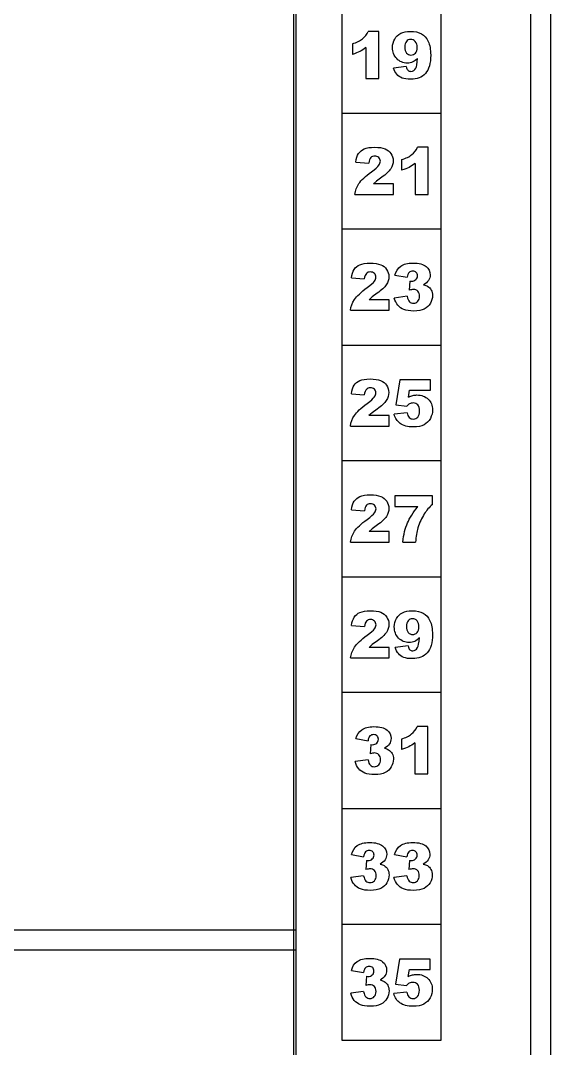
# Model space of a CAD drawing. Header units: millimetres. Extents: x 40 to 522, y -286 to 20.
# Drawn here: x 457.18 to 473.19, y -224.87 to -193.83 of the extents above; entities that cross this region are included whole.
import ezdxf

# ---------------------------------------------------------------- set-up
doc = ezdxf.new("R2010")
doc.units = ezdxf.units.MM

# ---------------------------------------------------------------- blocks, each defined once
blk = doc.blocks.new('MOD_DOM724i')
at = {"linetype": 'Continuous'}
for p, q in [((143.501, 41.698), (143.501, 127.598)), ((143.501, 48.698), (111.001, 48.698)), ((143.501, 48.098), (111.001, 48.098))]:
    blk.add_line(p, q, dxfattribs=at)
blk = doc.blocks.new('MOD_AIV716')
at = {"linetype": 'Continuous'}
for p, q in [((103.435, 32.122), (103.435, 118.022)), ((111.185, 111.872), (111.185, 41.872)), ((110.585, 111.472), (110.585, 42.272)), ((104.885, 108.372), (104.885, 45.372)), ((107.885, 45.372), (107.885, 108.372)), ((106.004, 75.846), (105.682, 75.846)), ((106.004, 74.422), (106.004, 75.846)), ((105.202, 75.471), (105.202, 75.152)), ((105.611, 75.355), (105.611, 74.422)), ((106.831, 74.785), (106.444, 74.737)), ((105.611, 74.422), (106.004, 74.422)), ((104.885, 73.372), (107.885, 73.372)), ((107.493, 72.346), (107.171, 72.346)), ((107.493, 70.922), (107.493, 72.346)), ((105.307, 71.899), (105.696, 71.868)), ((106.69, 71.971), (106.69, 71.652)), ((107.099, 71.855), (107.099, 70.922)), ((106.088, 71.438), (105.93, 71.324)), ((105.93, 71.324), (105.838, 71.239)), ((106.445, 71.239), (105.838, 71.239)), ((106.445, 70.922), (106.445, 71.239)), ((105.278, 70.922), (106.445, 70.922)), ((107.099, 70.922), (107.493, 70.922)), ((107.885, 69.872), (104.885, 69.872)), ((105.175, 68.399), (105.564, 68.368)), ((106.489, 68.483), (106.857, 68.417)), ((106.941, 68.305), (106.921, 68.027)), ((106.941, 68.305), (106.991, 68.3)), ((105.799, 67.824), (105.706, 67.739)), ((106.313, 67.739), (105.706, 67.739)), ((105.956, 67.938), (105.799, 67.824)), ((106.313, 67.422), (106.313, 67.739)), ((106.857, 67.844), (106.468, 67.792)), ((105.146, 67.422), (106.313, 67.422)), ((104.885, 66.372), (107.885, 66.372)), ((106.635, 65.322), (106.512, 64.57)), ((107.559, 65.322), (106.635, 65.322)), ((107.559, 65.012), (107.559, 65.322)), ((105.173, 64.899), (105.563, 64.868)), ((106.9, 64.802), (106.933, 65.012)), ((106.933, 65.012), (107.559, 65.012)), ((105.797, 64.324), (105.704, 64.239)), ((105.954, 64.438), (105.797, 64.324)), ((106.855, 64.328), (106.462, 64.285)), ((106.512, 64.57), (106.844, 64.522)), ((106.312, 64.239), (105.704, 64.239)), ((106.312, 63.922), (106.312, 64.239)), ((105.145, 63.922), (106.312, 63.922)), ((107.885, 62.872), (104.885, 62.872)), ((107.623, 61.822), (106.487, 61.822)), ((106.487, 61.822), (106.487, 61.494)), ((107.623, 61.56), (107.623, 61.822)), ((106.487, 61.494), (107.179, 61.494)), ((105.176, 61.399), (105.566, 61.368)), ((105.957, 60.938), (105.8, 60.824)), ((105.8, 60.824), (105.707, 60.739)), ((106.315, 60.739), (105.707, 60.739)), ((106.315, 60.422), (106.315, 60.739)), ((105.148, 60.422), (106.315, 60.422)), ((106.723, 60.422), (107.111, 60.422)), ((104.885, 59.372), (107.885, 59.372)), ((105.177, 57.899), (105.566, 57.868)), ((105.958, 57.438), (105.801, 57.324)), ((105.801, 57.324), (105.708, 57.239)), ((106.315, 57.239), (105.708, 57.239)), ((106.315, 56.922), (106.315, 57.239)), ((106.885, 57.285), (106.498, 57.237)), ((105.148, 56.922), (106.315, 56.922)), ((107.885, 55.872), (104.885, 55.872)), ((107.484, 54.846), (107.162, 54.846)), ((107.484, 53.422), (107.484, 54.846)), ((105.308, 54.483), (105.675, 54.417)), ((106.682, 54.471), (106.682, 54.152)), ((107.091, 54.355), (107.091, 53.422)), ((105.759, 54.305), (105.739, 54.027)), ((105.759, 54.305), (105.81, 54.3)), ((105.675, 53.844), (105.287, 53.792)), ((107.091, 53.422), (107.484, 53.422)), ((104.885, 52.372), (107.885, 52.372)), ((105.176, 50.983), (105.543, 50.917)), ((106.48, 50.983), (106.848, 50.917)), ((105.627, 50.805), (105.607, 50.527)), ((105.627, 50.805), (105.678, 50.8)), ((106.932, 50.805), (106.912, 50.527)), ((106.932, 50.805), (106.983, 50.8)), ((105.543, 50.344), (105.155, 50.292)), ((106.848, 50.344), (106.459, 50.292)), ((107.885, 48.872), (104.885, 48.872)), ((106.627, 47.822), (106.504, 47.07)), ((107.55, 47.822), (106.627, 47.822)), ((107.55, 47.512), (107.55, 47.822)), ((106.891, 47.302), (106.925, 47.512)), ((106.925, 47.512), (107.55, 47.512)), ((105.174, 47.483), (105.542, 47.417)), ((105.626, 47.305), (105.606, 47.027)), ((105.626, 47.305), (105.677, 47.3)), ((106.504, 47.07), (106.835, 47.022)), ((105.542, 46.844), (105.153, 46.792)), ((106.847, 46.828), (106.453, 46.785)), ((104.885, 45.372), (107.885, 45.372))]:
    blk.add_line(p, q, dxfattribs=at)
for points in [[(105.511, 75.625), (105.583, 75.684), (105.64, 75.758), (105.682, 75.846)], [(106.481, 75.614), (106.525, 75.691), (106.585, 75.748), (106.662, 75.787)], [(106.662, 75.787), (106.739, 75.826), (106.836, 75.846), (106.953, 75.846)], [(106.953, 75.846), (107.092, 75.846), (107.205, 75.821), (107.29, 75.773)], [(107.29, 75.773), (107.374, 75.726), (107.441, 75.65), (107.492, 75.545)], [(105.202, 75.471), (105.334, 75.513), (105.437, 75.565), (105.511, 75.625)], [(106.415, 75.36), (106.415, 75.453), (106.437, 75.538), (106.481, 75.614)], [(106.835, 75.545), (106.801, 75.506), (106.784, 75.448), (106.784, 75.371)], [(106.964, 75.604), (106.912, 75.604), (106.869, 75.584), (106.835, 75.545)], [(107.103, 75.539), (107.065, 75.582), (107.018, 75.604), (106.964, 75.604)], [(107.161, 75.361), (107.161, 75.437), (107.142, 75.496), (107.103, 75.539)], [(107.492, 75.545), (107.543, 75.439), (107.568, 75.302), (107.568, 75.13)], [(105.426, 75.238), (105.366, 75.207), (105.292, 75.179), (105.202, 75.152)], [(105.611, 75.355), (105.547, 75.307), (105.485, 75.268), (105.426, 75.238)], [(106.544, 75.022), (106.458, 75.111), (106.415, 75.224), (106.415, 75.36)], [(106.784, 75.371), (106.784, 75.292), (106.802, 75.232), (106.837, 75.191)], [(106.837, 75.191), (106.872, 75.149), (106.916, 75.129), (106.97, 75.129)], [(106.97, 75.129), (107.024, 75.129), (107.07, 75.149), (107.106, 75.189)], [(107.106, 75.189), (107.143, 75.229), (107.161, 75.287), (107.161, 75.361)], [(106.862, 74.888), (106.736, 74.888), (106.63, 74.932), (106.544, 75.022)], [(107.032, 74.922), (106.982, 74.899), (106.926, 74.888), (106.862, 74.888)], [(107.175, 75.027), (107.128, 74.979), (107.08, 74.944), (107.032, 74.922)], [(107.117, 74.732), (107.143, 74.778), (107.162, 74.876), (107.175, 75.027)], [(107.568, 75.13), (107.568, 74.877), (107.515, 74.692), (107.409, 74.574)], [(106.543, 74.55), (106.5, 74.6), (106.467, 74.662), (106.444, 74.737)], [(106.703, 74.437), (106.638, 74.463), (106.585, 74.501), (106.543, 74.55)], [(106.831, 74.785), (106.841, 74.731), (106.858, 74.693), (106.882, 74.67)], [(106.882, 74.67), (106.907, 74.648), (106.936, 74.637), (106.972, 74.637)], [(107.409, 74.574), (107.302, 74.457), (107.155, 74.399), (106.967, 74.399)], [(106.972, 74.637), (107.034, 74.637), (107.082, 74.669), (107.117, 74.732)], [(106.967, 74.399), (106.855, 74.399), (106.767, 74.412), (106.703, 74.437)], [(105.563, 72.297), (105.637, 72.329), (105.739, 72.346), (105.871, 72.346)], [(105.871, 72.346), (106.008, 72.346), (106.114, 72.33), (106.19, 72.299)], [(106.999, 72.125), (107.071, 72.184), (107.129, 72.258), (107.171, 72.346)], [(105.307, 71.899), (105.322, 72.008), (105.35, 72.094), (105.39, 72.156)], [(105.39, 72.156), (105.431, 72.216), (105.488, 72.264), (105.563, 72.297)], [(105.76, 72.033), (105.728, 72.002), (105.707, 71.946), (105.696, 71.868)], [(105.882, 72.08), (105.832, 72.08), (105.791, 72.064), (105.76, 72.033)], [(106, 72.034), (105.968, 72.065), (105.929, 72.08), (105.882, 72.08)], [(106.048, 71.925), (106.048, 71.967), (106.031, 72.003), (106, 72.034)], [(106.19, 72.299), (106.266, 72.268), (106.326, 72.22), (106.369, 72.155)], [(106.369, 72.155), (106.413, 72.09), (106.435, 72.019), (106.435, 71.939)], [(106.69, 71.971), (106.822, 72.013), (106.925, 72.065), (106.999, 72.125)], [(105.781, 71.607), (105.895, 71.691), (105.967, 71.756), (106, 71.8)], [(106, 71.8), (106.031, 71.844), (106.048, 71.885), (106.048, 71.925)], [(106.435, 71.939), (106.435, 71.853), (106.41, 71.771), (106.36, 71.694)], [(106.914, 71.738), (106.855, 71.707), (106.78, 71.679), (106.69, 71.652)], [(107.099, 71.855), (107.035, 71.807), (106.973, 71.768), (106.914, 71.738)], [(105.399, 71.247), (105.467, 71.348), (105.594, 71.469), (105.781, 71.607)], [(106.36, 71.694), (106.31, 71.616), (106.22, 71.531), (106.088, 71.438)], [(105.278, 70.922), (105.291, 71.037), (105.331, 71.146), (105.399, 71.247)], [(105.175, 68.399), (105.19, 68.508), (105.218, 68.594), (105.259, 68.656)], [(105.259, 68.656), (105.299, 68.716), (105.356, 68.764), (105.431, 68.797)], [(105.431, 68.797), (105.505, 68.829), (105.607, 68.846), (105.739, 68.846)], [(105.739, 68.846), (105.876, 68.846), (105.982, 68.83), (106.058, 68.799)], [(106.058, 68.799), (106.135, 68.768), (106.194, 68.72), (106.238, 68.655)], [(106.238, 68.655), (106.282, 68.59), (106.304, 68.519), (106.304, 68.439)], [(106.489, 68.483), (106.519, 68.6), (106.578, 68.69), (106.665, 68.752)], [(106.665, 68.752), (106.751, 68.815), (106.875, 68.846), (107.034, 68.846)], [(107.034, 68.846), (107.217, 68.846), (107.348, 68.812), (107.43, 68.744)], [(107.43, 68.744), (107.512, 68.675), (107.553, 68.59), (107.553, 68.487)], [(105.628, 68.533), (105.596, 68.502), (105.575, 68.446), (105.564, 68.368)], [(105.75, 68.58), (105.7, 68.58), (105.659, 68.564), (105.628, 68.533)], [(105.868, 68.534), (105.837, 68.565), (105.797, 68.58), (105.75, 68.58)], [(105.916, 68.425), (105.916, 68.467), (105.9, 68.503), (105.868, 68.534)], [(105.868, 68.3), (105.9, 68.344), (105.916, 68.385), (105.916, 68.425)], [(106.304, 68.439), (106.304, 68.353), (106.278, 68.271), (106.228, 68.194)], [(106.915, 68.563), (106.886, 68.535), (106.866, 68.486), (106.857, 68.417)], [(107.027, 68.605), (106.981, 68.605), (106.943, 68.59), (106.915, 68.563)], [(106.991, 68.3), (107.042, 68.3), (107.084, 68.316), (107.118, 68.349)], [(107.131, 68.566), (107.106, 68.591), (107.07, 68.605), (107.027, 68.605)], [(107.118, 68.349), (107.153, 68.381), (107.17, 68.419), (107.17, 68.464)], [(107.17, 68.464), (107.17, 68.506), (107.156, 68.541), (107.131, 68.566)], [(107.503, 68.323), (107.47, 68.273), (107.42, 68.23), (107.353, 68.194)], [(107.553, 68.487), (107.553, 68.426), (107.536, 68.372), (107.503, 68.323)], [(105.267, 67.747), (105.335, 67.848), (105.462, 67.969), (105.649, 68.107)], [(105.649, 68.107), (105.763, 68.191), (105.836, 68.256), (105.868, 68.3)], [(106.228, 68.194), (106.179, 68.116), (106.088, 68.031), (105.956, 67.938)], [(107.047, 68.05), (107.016, 68.05), (106.974, 68.042), (106.921, 68.027)], [(107.182, 67.996), (107.149, 68.032), (107.104, 68.05), (107.047, 68.05)], [(107.233, 67.845), (107.233, 67.91), (107.216, 67.96), (107.182, 67.996)], [(107.353, 68.194), (107.407, 68.181), (107.449, 68.164), (107.477, 68.147)], [(107.477, 68.147), (107.523, 68.119), (107.559, 68.08), (107.585, 68.034)], [(107.585, 68.034), (107.611, 67.987), (107.624, 67.931), (107.624, 67.866)], [(105.146, 67.422), (105.16, 67.537), (105.2, 67.646), (105.267, 67.747)], [(106.577, 67.574), (106.529, 67.632), (106.493, 67.704), (106.468, 67.792)], [(106.857, 67.844), (106.872, 67.765), (106.895, 67.711), (106.927, 67.68)], [(107.05, 67.635), (107.102, 67.635), (107.146, 67.654), (107.18, 67.693)], [(107.18, 67.693), (107.215, 67.731), (107.233, 67.781), (107.233, 67.845)], [(107.624, 67.866), (107.624, 67.784), (107.602, 67.706), (107.56, 67.632)], [(106.758, 67.443), (106.685, 67.473), (106.624, 67.517), (106.577, 67.574)], [(107.06, 67.399), (106.932, 67.399), (106.832, 67.414), (106.758, 67.443)], [(106.927, 67.68), (106.96, 67.65), (107.001, 67.635), (107.05, 67.635)], [(107.376, 67.459), (107.296, 67.42), (107.19, 67.399), (107.06, 67.399)], [(107.56, 67.632), (107.517, 67.557), (107.456, 67.499), (107.376, 67.459)], [(105.257, 65.156), (105.298, 65.216), (105.355, 65.264), (105.429, 65.297)], [(105.429, 65.297), (105.504, 65.329), (105.606, 65.346), (105.738, 65.346)], [(105.738, 65.346), (105.874, 65.346), (105.98, 65.33), (106.057, 65.299)], [(106.057, 65.299), (106.133, 65.268), (106.192, 65.22), (106.236, 65.155)], [(105.173, 64.899), (105.189, 65.008), (105.216, 65.094), (105.257, 65.156)], [(105.626, 65.033), (105.595, 65.002), (105.574, 64.946), (105.563, 64.868)], [(105.748, 65.08), (105.699, 65.08), (105.658, 65.064), (105.626, 65.033)], [(105.867, 65.034), (105.835, 65.065), (105.796, 65.08), (105.748, 65.08)], [(105.866, 64.8), (105.898, 64.844), (105.914, 64.885), (105.914, 64.925)], [(105.914, 64.925), (105.914, 64.967), (105.898, 65.003), (105.867, 65.034)], [(106.302, 64.939), (106.302, 64.853), (106.276, 64.771), (106.227, 64.694)], [(106.236, 65.155), (106.28, 65.09), (106.302, 65.019), (106.302, 64.939)], [(105.266, 64.247), (105.334, 64.348), (105.461, 64.469), (105.648, 64.607)], [(105.648, 64.607), (105.762, 64.691), (105.834, 64.756), (105.866, 64.8)], [(106.227, 64.694), (106.177, 64.616), (106.086, 64.531), (105.954, 64.438)], [(106.929, 64.595), (106.903, 64.581), (106.874, 64.557), (106.844, 64.522)], [(106.9, 64.802), (106.943, 64.822), (106.986, 64.837), (107.028, 64.847)], [(107.038, 64.622), (107, 64.622), (106.964, 64.613), (106.929, 64.595)], [(107.028, 64.847), (107.07, 64.857), (107.112, 64.863), (107.154, 64.863)], [(107.18, 64.564), (107.144, 64.602), (107.098, 64.622), (107.038, 64.622)], [(107.154, 64.863), (107.293, 64.863), (107.407, 64.82), (107.494, 64.736)], [(107.494, 64.736), (107.582, 64.651), (107.626, 64.544), (107.626, 64.416)], [(106.533, 64.121), (106.505, 64.165), (106.481, 64.219), (106.462, 64.285)], [(106.855, 64.328), (106.865, 64.265), (106.887, 64.217), (106.922, 64.184)], [(107.234, 64.381), (107.234, 64.464), (107.216, 64.525), (107.18, 64.564)], [(107.181, 64.196), (107.216, 64.238), (107.234, 64.299), (107.234, 64.381)], [(107.626, 64.416), (107.626, 64.325), (107.603, 64.239), (107.558, 64.155)], [(105.145, 63.922), (105.158, 64.037), (105.198, 64.146), (105.266, 64.247)], [(106.645, 64.003), (106.599, 64.037), (106.562, 64.077), (106.533, 64.121)], [(106.813, 63.925), (106.747, 63.942), (106.691, 63.968), (106.645, 64.003)], [(106.922, 64.184), (106.956, 64.152), (106.998, 64.135), (107.047, 64.135)], [(107.047, 64.135), (107.101, 64.135), (107.145, 64.155), (107.181, 64.196)], [(107.367, 63.964), (107.285, 63.92), (107.179, 63.899), (107.051, 63.899)], [(107.558, 64.155), (107.513, 64.071), (107.449, 64.008), (107.367, 63.964)], [(107.051, 63.899), (106.958, 63.899), (106.879, 63.908), (106.813, 63.925)], [(105.26, 61.656), (105.3, 61.716), (105.358, 61.764), (105.432, 61.797)], [(105.432, 61.797), (105.507, 61.829), (105.609, 61.846), (105.741, 61.846)], [(105.741, 61.846), (105.877, 61.846), (105.983, 61.83), (106.059, 61.799)], [(106.059, 61.799), (106.136, 61.768), (106.195, 61.72), (106.239, 61.655)], [(105.176, 61.399), (105.192, 61.508), (105.219, 61.594), (105.26, 61.656)], [(105.629, 61.533), (105.597, 61.502), (105.576, 61.446), (105.566, 61.368)], [(105.751, 61.58), (105.701, 61.58), (105.66, 61.564), (105.629, 61.533)], [(105.87, 61.534), (105.838, 61.565), (105.799, 61.58), (105.751, 61.58)], [(105.917, 61.425), (105.917, 61.467), (105.901, 61.503), (105.87, 61.534)], [(106.239, 61.655), (106.283, 61.59), (106.305, 61.519), (106.305, 61.439)], [(106.867, 60.997), (106.932, 61.152), (107.037, 61.317), (107.179, 61.494)], [(107.623, 61.56), (107.524, 61.47), (107.441, 61.374), (107.376, 61.27)], [(105.651, 61.107), (105.765, 61.191), (105.837, 61.256), (105.869, 61.3)], [(105.869, 61.3), (105.901, 61.344), (105.917, 61.385), (105.917, 61.425)], [(106.23, 61.194), (106.18, 61.116), (106.089, 61.031), (105.957, 60.938)], [(106.305, 61.439), (106.305, 61.353), (106.279, 61.271), (106.23, 61.194)], [(107.376, 61.27), (107.295, 61.144), (107.231, 61.004), (107.185, 60.85)], [(105.269, 60.747), (105.337, 60.848), (105.464, 60.969), (105.651, 61.107)], [(106.723, 60.422), (106.754, 60.651), (106.802, 60.843), (106.867, 60.997)], [(105.148, 60.422), (105.161, 60.537), (105.201, 60.646), (105.269, 60.747)], [(107.185, 60.85), (107.148, 60.729), (107.123, 60.587), (107.111, 60.422)], [(105.177, 57.899), (105.192, 58.008), (105.22, 58.094), (105.26, 58.156)], [(105.26, 58.156), (105.301, 58.216), (105.358, 58.264), (105.433, 58.297)], [(105.433, 58.297), (105.507, 58.329), (105.609, 58.346), (105.741, 58.346)], [(105.752, 58.08), (105.702, 58.08), (105.661, 58.064), (105.63, 58.033)], [(105.741, 58.346), (105.878, 58.346), (105.984, 58.33), (106.06, 58.299)], [(105.87, 58.034), (105.839, 58.065), (105.799, 58.08), (105.752, 58.08)], [(106.06, 58.299), (106.136, 58.268), (106.196, 58.22), (106.24, 58.155)], [(106.24, 58.155), (106.284, 58.09), (106.306, 58.019), (106.306, 57.939)], [(106.469, 57.86), (106.469, 57.953), (106.491, 58.038), (106.535, 58.114)], [(106.535, 58.114), (106.579, 58.191), (106.639, 58.248), (106.716, 58.287)], [(106.716, 58.287), (106.793, 58.326), (106.89, 58.346), (107.006, 58.346)], [(107.018, 58.104), (106.966, 58.104), (106.923, 58.084), (106.889, 58.045)], [(107.006, 58.346), (107.146, 58.346), (107.259, 58.321), (107.343, 58.273)], [(107.157, 58.039), (107.119, 58.082), (107.072, 58.104), (107.018, 58.104)], [(107.343, 58.273), (107.428, 58.226), (107.495, 58.15), (107.546, 58.045)], [(105.63, 58.033), (105.598, 58.002), (105.577, 57.946), (105.566, 57.868)], [(105.651, 57.607), (105.765, 57.691), (105.838, 57.756), (105.87, 57.8)], [(105.918, 57.925), (105.918, 57.967), (105.902, 58.003), (105.87, 58.034)], [(105.87, 57.8), (105.902, 57.844), (105.918, 57.885), (105.918, 57.925)], [(106.306, 57.939), (106.306, 57.853), (106.28, 57.771), (106.23, 57.694)], [(106.598, 57.522), (106.512, 57.611), (106.469, 57.724), (106.469, 57.86)], [(106.889, 58.045), (106.855, 58.006), (106.838, 57.948), (106.838, 57.871)], [(106.838, 57.871), (106.838, 57.792), (106.856, 57.732), (106.891, 57.691)], [(107.215, 57.861), (107.215, 57.937), (107.196, 57.996), (107.157, 58.039)], [(107.16, 57.689), (107.197, 57.729), (107.215, 57.787), (107.215, 57.861)], [(107.546, 58.045), (107.597, 57.939), (107.622, 57.802), (107.622, 57.63)], [(105.269, 57.247), (105.337, 57.348), (105.464, 57.469), (105.651, 57.607)], [(106.23, 57.694), (106.18, 57.616), (106.09, 57.531), (105.958, 57.438)], [(106.916, 57.388), (106.79, 57.388), (106.684, 57.432), (106.598, 57.522)], [(106.891, 57.691), (106.926, 57.649), (106.97, 57.629), (107.024, 57.629)], [(107.024, 57.629), (107.078, 57.629), (107.124, 57.649), (107.16, 57.689)], [(107.229, 57.527), (107.182, 57.479), (107.134, 57.444), (107.086, 57.422)], [(107.171, 57.232), (107.197, 57.278), (107.216, 57.376), (107.229, 57.527)], [(107.622, 57.63), (107.622, 57.377), (107.569, 57.192), (107.463, 57.074)], [(105.148, 56.922), (105.161, 57.037), (105.202, 57.146), (105.269, 57.247)], [(106.597, 57.05), (106.554, 57.1), (106.521, 57.162), (106.498, 57.237)], [(106.885, 57.285), (106.895, 57.231), (106.912, 57.193), (106.936, 57.17)], [(107.086, 57.422), (107.036, 57.399), (106.98, 57.388), (106.916, 57.388)], [(106.936, 57.17), (106.961, 57.148), (106.99, 57.137), (107.026, 57.137)], [(107.026, 57.137), (107.088, 57.137), (107.136, 57.169), (107.171, 57.232)], [(106.757, 56.937), (106.692, 56.963), (106.639, 57.001), (106.597, 57.05)], [(107.021, 56.899), (106.909, 56.899), (106.821, 56.912), (106.757, 56.937)], [(107.463, 57.074), (107.356, 56.957), (107.209, 56.899), (107.021, 56.899)], [(105.308, 54.483), (105.338, 54.6), (105.396, 54.69), (105.484, 54.752)], [(105.484, 54.752), (105.57, 54.815), (105.693, 54.846), (105.853, 54.846)], [(105.853, 54.846), (106.035, 54.846), (106.167, 54.812), (106.249, 54.744)], [(106.249, 54.744), (106.33, 54.675), (106.371, 54.59), (106.371, 54.487)], [(106.99, 54.625), (107.063, 54.684), (107.12, 54.758), (107.162, 54.846)], [(105.733, 54.563), (105.705, 54.535), (105.685, 54.486), (105.675, 54.417)], [(105.845, 54.605), (105.799, 54.605), (105.762, 54.59), (105.733, 54.563)], [(105.81, 54.3), (105.86, 54.3), (105.903, 54.316), (105.937, 54.349)], [(105.95, 54.566), (105.924, 54.591), (105.889, 54.605), (105.845, 54.605)], [(105.937, 54.349), (105.971, 54.381), (105.988, 54.419), (105.988, 54.464)], [(105.988, 54.464), (105.988, 54.506), (105.975, 54.541), (105.95, 54.566)], [(106.371, 54.487), (106.371, 54.426), (106.354, 54.372), (106.322, 54.323)], [(106.682, 54.471), (106.814, 54.513), (106.917, 54.565), (106.99, 54.625)], [(107.091, 54.355), (107.027, 54.307), (106.964, 54.268), (106.905, 54.238)], [(105.865, 54.05), (105.835, 54.05), (105.793, 54.042), (105.739, 54.027)], [(106.001, 53.996), (105.967, 54.032), (105.923, 54.05), (105.865, 54.05)], [(106.322, 54.323), (106.288, 54.273), (106.239, 54.23), (106.172, 54.194)], [(106.172, 54.194), (106.225, 54.181), (106.267, 54.164), (106.296, 54.147)], [(106.296, 54.147), (106.342, 54.119), (106.378, 54.08), (106.404, 54.034)], [(106.404, 54.034), (106.43, 53.987), (106.443, 53.931), (106.443, 53.866)], [(106.905, 54.238), (106.846, 54.207), (106.772, 54.179), (106.682, 54.152)], [(105.395, 53.574), (105.348, 53.632), (105.311, 53.704), (105.287, 53.792)], [(105.675, 53.844), (105.691, 53.765), (105.713, 53.711), (105.746, 53.68)], [(105.999, 53.693), (106.033, 53.731), (106.051, 53.781), (106.051, 53.845)], [(106.051, 53.845), (106.051, 53.91), (106.034, 53.96), (106.001, 53.996)], [(106.443, 53.866), (106.443, 53.784), (106.421, 53.706), (106.379, 53.632)], [(105.577, 53.443), (105.503, 53.473), (105.443, 53.517), (105.395, 53.574)], [(105.879, 53.399), (105.751, 53.399), (105.65, 53.414), (105.577, 53.443)], [(105.746, 53.68), (105.778, 53.65), (105.819, 53.635), (105.869, 53.635)], [(105.869, 53.635), (105.921, 53.635), (105.965, 53.654), (105.999, 53.693)], [(106.195, 53.459), (106.115, 53.42), (106.009, 53.399), (105.879, 53.399)], [(106.379, 53.632), (106.336, 53.557), (106.275, 53.499), (106.195, 53.459)], [(105.176, 50.983), (105.206, 51.1), (105.265, 51.19), (105.352, 51.252)], [(105.352, 51.252), (105.438, 51.315), (105.562, 51.346), (105.721, 51.346)], [(105.721, 51.346), (105.903, 51.346), (106.035, 51.312), (106.117, 51.244)], [(106.117, 51.244), (106.199, 51.175), (106.24, 51.09), (106.24, 50.987)], [(106.48, 50.983), (106.511, 51.1), (106.569, 51.19), (106.656, 51.252)], [(106.656, 51.252), (106.743, 51.315), (106.866, 51.346), (107.026, 51.346)], [(107.026, 51.346), (107.208, 51.346), (107.34, 51.312), (107.421, 51.244)], [(107.421, 51.244), (107.503, 51.175), (107.544, 51.09), (107.544, 50.987)], [(105.602, 51.063), (105.573, 51.035), (105.553, 50.986), (105.543, 50.917)], [(105.713, 51.105), (105.668, 51.105), (105.63, 51.09), (105.602, 51.063)], [(105.818, 51.066), (105.793, 51.091), (105.757, 51.105), (105.713, 51.105)], [(105.805, 50.849), (105.839, 50.881), (105.857, 50.919), (105.857, 50.964)], [(105.857, 50.964), (105.857, 51.006), (105.843, 51.041), (105.818, 51.066)], [(106.24, 50.987), (106.24, 50.926), (106.222, 50.872), (106.19, 50.823)], [(106.906, 51.063), (106.878, 51.035), (106.857, 50.986), (106.848, 50.917)], [(107.018, 51.105), (106.972, 51.105), (106.935, 51.09), (106.906, 51.063)], [(107.122, 51.066), (107.097, 51.091), (107.062, 51.105), (107.018, 51.105)], [(107.11, 50.849), (107.144, 50.881), (107.161, 50.919), (107.161, 50.964)], [(107.161, 50.964), (107.161, 51.006), (107.148, 51.041), (107.122, 51.066)], [(107.544, 50.987), (107.544, 50.926), (107.527, 50.872), (107.494, 50.823)], [(105.678, 50.8), (105.729, 50.8), (105.771, 50.816), (105.805, 50.849)], [(106.19, 50.823), (106.157, 50.773), (106.107, 50.73), (106.04, 50.694)], [(106.04, 50.694), (106.094, 50.681), (106.136, 50.664), (106.164, 50.647)], [(106.164, 50.647), (106.21, 50.619), (106.246, 50.58), (106.272, 50.534)], [(106.983, 50.8), (107.033, 50.8), (107.075, 50.816), (107.11, 50.849)], [(107.494, 50.823), (107.461, 50.773), (107.411, 50.73), (107.345, 50.694)], [(107.345, 50.694), (107.398, 50.681), (107.44, 50.664), (107.468, 50.647)], [(107.468, 50.647), (107.515, 50.619), (107.551, 50.58), (107.577, 50.534)], [(105.543, 50.344), (105.559, 50.265), (105.582, 50.211), (105.614, 50.18)], [(105.733, 50.55), (105.703, 50.55), (105.661, 50.542), (105.607, 50.527)], [(105.869, 50.496), (105.836, 50.532), (105.791, 50.55), (105.733, 50.55)], [(105.867, 50.193), (105.902, 50.231), (105.92, 50.281), (105.92, 50.345)], [(105.92, 50.345), (105.92, 50.41), (105.903, 50.46), (105.869, 50.496)], [(106.311, 50.366), (106.311, 50.284), (106.289, 50.206), (106.247, 50.132)], [(106.272, 50.534), (106.298, 50.487), (106.311, 50.431), (106.311, 50.366)], [(106.848, 50.344), (106.863, 50.265), (106.886, 50.211), (106.919, 50.18)], [(107.038, 50.55), (107.007, 50.55), (106.965, 50.542), (106.912, 50.527)], [(107.173, 50.496), (107.14, 50.532), (107.095, 50.55), (107.038, 50.55)], [(107.172, 50.193), (107.206, 50.231), (107.224, 50.281), (107.224, 50.345)], [(107.224, 50.345), (107.224, 50.41), (107.207, 50.46), (107.173, 50.496)], [(107.616, 50.366), (107.616, 50.284), (107.594, 50.206), (107.551, 50.132)], [(107.577, 50.534), (107.602, 50.487), (107.616, 50.431), (107.616, 50.366)], [(105.264, 50.074), (105.216, 50.132), (105.18, 50.204), (105.155, 50.292)], [(105.445, 49.943), (105.372, 49.973), (105.311, 50.017), (105.264, 50.074)], [(105.614, 50.18), (105.647, 50.15), (105.688, 50.135), (105.737, 50.135)], [(105.737, 50.135), (105.789, 50.135), (105.833, 50.154), (105.867, 50.193)], [(106.247, 50.132), (106.204, 50.057), (106.143, 49.999), (106.063, 49.959)], [(106.568, 50.074), (106.52, 50.132), (106.484, 50.204), (106.459, 50.292)], [(106.75, 49.943), (106.676, 49.973), (106.616, 50.017), (106.568, 50.074)], [(106.919, 50.18), (106.951, 50.15), (106.992, 50.135), (107.042, 50.135)], [(107.042, 50.135), (107.093, 50.135), (107.137, 50.154), (107.172, 50.193)], [(107.551, 50.132), (107.509, 50.057), (107.448, 49.999), (107.367, 49.959)], [(105.747, 49.899), (105.619, 49.899), (105.519, 49.914), (105.445, 49.943)], [(106.063, 49.959), (105.983, 49.92), (105.877, 49.899), (105.747, 49.899)], [(107.051, 49.899), (106.923, 49.899), (106.823, 49.914), (106.75, 49.943)], [(107.367, 49.959), (107.287, 49.92), (107.181, 49.899), (107.051, 49.899)], [(105.35, 47.752), (105.437, 47.815), (105.56, 47.846), (105.72, 47.846)], [(105.72, 47.846), (105.902, 47.846), (106.034, 47.812), (106.116, 47.744)], [(105.174, 47.483), (105.205, 47.6), (105.263, 47.69), (105.35, 47.752)], [(105.6, 47.563), (105.572, 47.535), (105.552, 47.486), (105.542, 47.417)], [(105.712, 47.605), (105.666, 47.605), (105.629, 47.59), (105.6, 47.563)], [(105.817, 47.566), (105.791, 47.591), (105.756, 47.605), (105.712, 47.605)], [(105.855, 47.464), (105.855, 47.506), (105.842, 47.541), (105.817, 47.566)], [(106.116, 47.744), (106.197, 47.675), (106.238, 47.59), (106.238, 47.487)], [(105.677, 47.3), (105.727, 47.3), (105.769, 47.316), (105.804, 47.349)], [(105.804, 47.349), (105.838, 47.381), (105.855, 47.419), (105.855, 47.464)], [(106.188, 47.323), (106.155, 47.273), (106.105, 47.23), (106.039, 47.194)], [(106.039, 47.194), (106.092, 47.181), (106.134, 47.164), (106.163, 47.147)], [(106.238, 47.487), (106.238, 47.426), (106.221, 47.372), (106.188, 47.323)], [(106.891, 47.302), (106.934, 47.322), (106.977, 47.337), (107.019, 47.347)], [(107.019, 47.347), (107.061, 47.357), (107.103, 47.363), (107.145, 47.363)], [(107.145, 47.363), (107.285, 47.363), (107.398, 47.32), (107.486, 47.236)], [(107.486, 47.236), (107.573, 47.151), (107.617, 47.044), (107.617, 46.916)], [(105.732, 47.05), (105.701, 47.05), (105.659, 47.042), (105.606, 47.027)], [(105.867, 46.996), (105.834, 47.032), (105.789, 47.05), (105.732, 47.05)], [(105.918, 46.845), (105.918, 46.91), (105.901, 46.96), (105.867, 46.996)], [(106.163, 47.147), (106.209, 47.119), (106.245, 47.08), (106.271, 47.034)], [(106.271, 47.034), (106.296, 46.987), (106.31, 46.931), (106.31, 46.866)], [(106.921, 47.095), (106.894, 47.081), (106.866, 47.057), (106.835, 47.022)], [(107.03, 47.122), (106.992, 47.122), (106.955, 47.113), (106.921, 47.095)], [(107.172, 47.064), (107.136, 47.102), (107.089, 47.122), (107.03, 47.122)], [(107.226, 46.881), (107.226, 46.964), (107.207, 47.025), (107.172, 47.064)], [(107.172, 46.696), (107.207, 46.738), (107.226, 46.799), (107.226, 46.881)], [(107.617, 46.916), (107.617, 46.825), (107.594, 46.739), (107.55, 46.655)], [(105.262, 46.574), (105.214, 46.632), (105.178, 46.704), (105.153, 46.792)], [(105.444, 46.443), (105.37, 46.473), (105.31, 46.517), (105.262, 46.574)], [(105.542, 46.844), (105.557, 46.765), (105.58, 46.711), (105.613, 46.68)], [(105.613, 46.68), (105.645, 46.65), (105.686, 46.635), (105.736, 46.635)], [(105.736, 46.635), (105.787, 46.635), (105.831, 46.654), (105.866, 46.693)], [(105.866, 46.693), (105.9, 46.731), (105.918, 46.781), (105.918, 46.845)], [(106.245, 46.632), (106.203, 46.557), (106.142, 46.499), (106.061, 46.459)], [(106.31, 46.866), (106.31, 46.784), (106.288, 46.706), (106.245, 46.632)], [(106.525, 46.621), (106.496, 46.665), (106.472, 46.719), (106.453, 46.785)], [(106.636, 46.503), (106.591, 46.537), (106.553, 46.577), (106.525, 46.621)], [(106.847, 46.828), (106.856, 46.765), (106.878, 46.717), (106.913, 46.684)], [(106.913, 46.684), (106.948, 46.652), (106.99, 46.635), (107.038, 46.635)], [(107.038, 46.635), (107.092, 46.635), (107.137, 46.655), (107.172, 46.696)], [(107.55, 46.655), (107.504, 46.571), (107.441, 46.508), (107.358, 46.464)], [(105.745, 46.399), (105.617, 46.399), (105.517, 46.414), (105.444, 46.443)], [(106.061, 46.459), (105.981, 46.42), (105.875, 46.399), (105.745, 46.399)], [(106.805, 46.425), (106.739, 46.442), (106.682, 46.468), (106.636, 46.503)], [(107.042, 46.399), (106.95, 46.399), (106.87, 46.408), (106.805, 46.425)], [(107.358, 46.464), (107.276, 46.42), (107.17, 46.399), (107.042, 46.399)]]:
    blk.add_open_spline(points, degree=3, dxfattribs=at)

msp = doc.modelspace()

# ---------------------------------------------------------------- block references
for name, p in [('MOD_DOM724i', (322, -270)), ('MOD_AIV716', (362, -270))]:
    msp.add_blockref(name, p)

doc.saveas('drawing.dxf')
